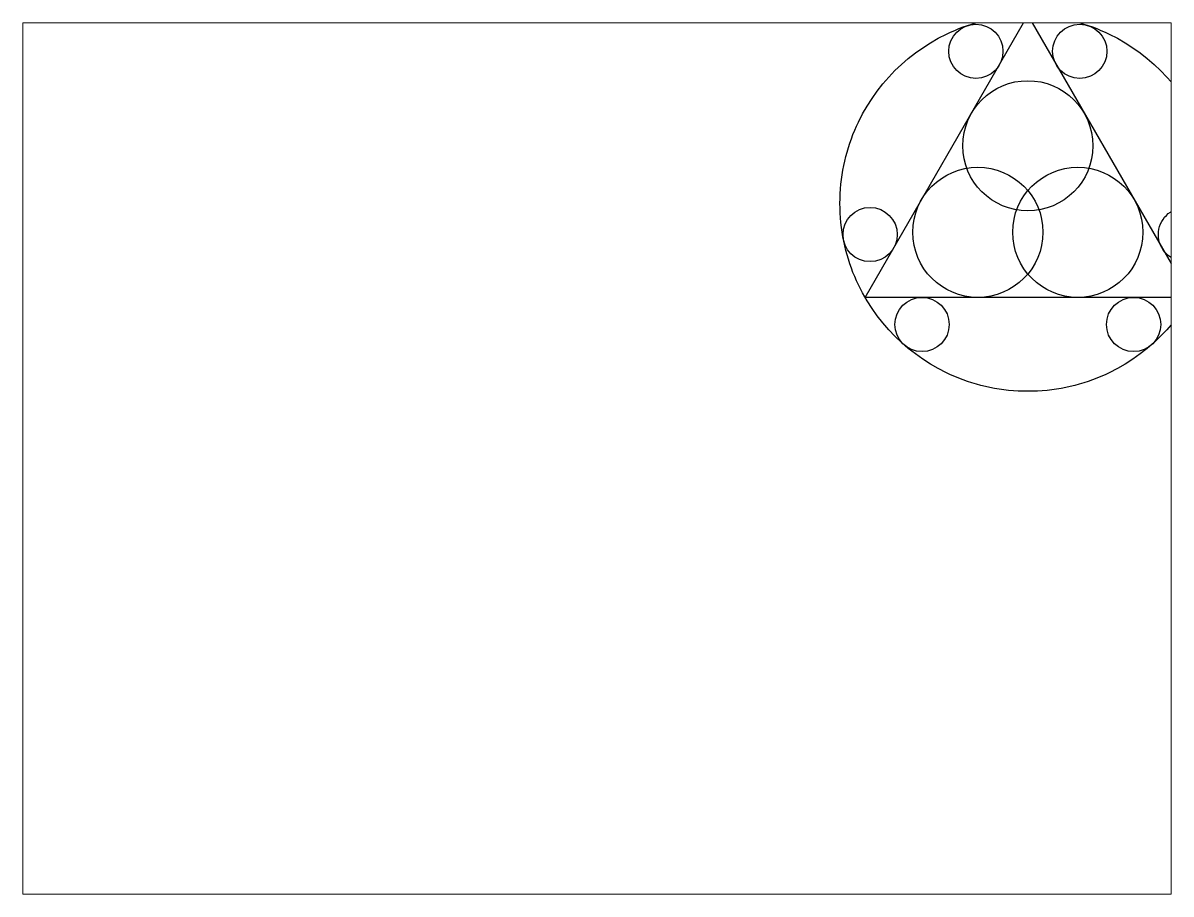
# Paper-space layout 'Layout2' of a CAD drawing. Header units: millimetres. Extents: x 26 to 231, y 20 to 176.
# The model-space entities are those that its viewports show. They can reach past a viewport. Long polylines and large blocks are cut down to what shows.
import ezdxf

# ---------------------------------------------------------------- set-up
doc = ezdxf.new("R2010")
doc.units = ezdxf.units.MM

msp = doc.modelspace()

# ---------------------------------------------------------------- linework, layer by layer
for p, q in [((308.88, 207.92), (368.88, 311.84)), ((368.88, 311.84), (428.88, 207.92)), ((428.88, 207.92), (308.88, 207.92))]:
    msp.add_line(p, q)
for centre, radius in [((368.88, 242.56), 69.28), ((349.72, 298.66), 10), ((388.04, 298.66), 10), ((368.88, 263.84), 24), ((350.45, 231.92), 24), ((387.31, 231.92), 24), ((310.72, 231.1), 10), ((427.05, 231.1), 10), ((329.87, 197.92), 10), ((407.89, 197.92), 10)]:
    msp.add_circle(centre, radius)

psp = doc.layouts.new('Layout2')

# ---------------------------------------------------------------- viewports
at = {"layer": '0'}
psp.add_viewport(center=(128.5, 97.5), size=(205.6, 156), view_center_point=(210, 148.5), view_height=321.247, dxfattribs=at)

doc.saveas('drawing.dxf')
